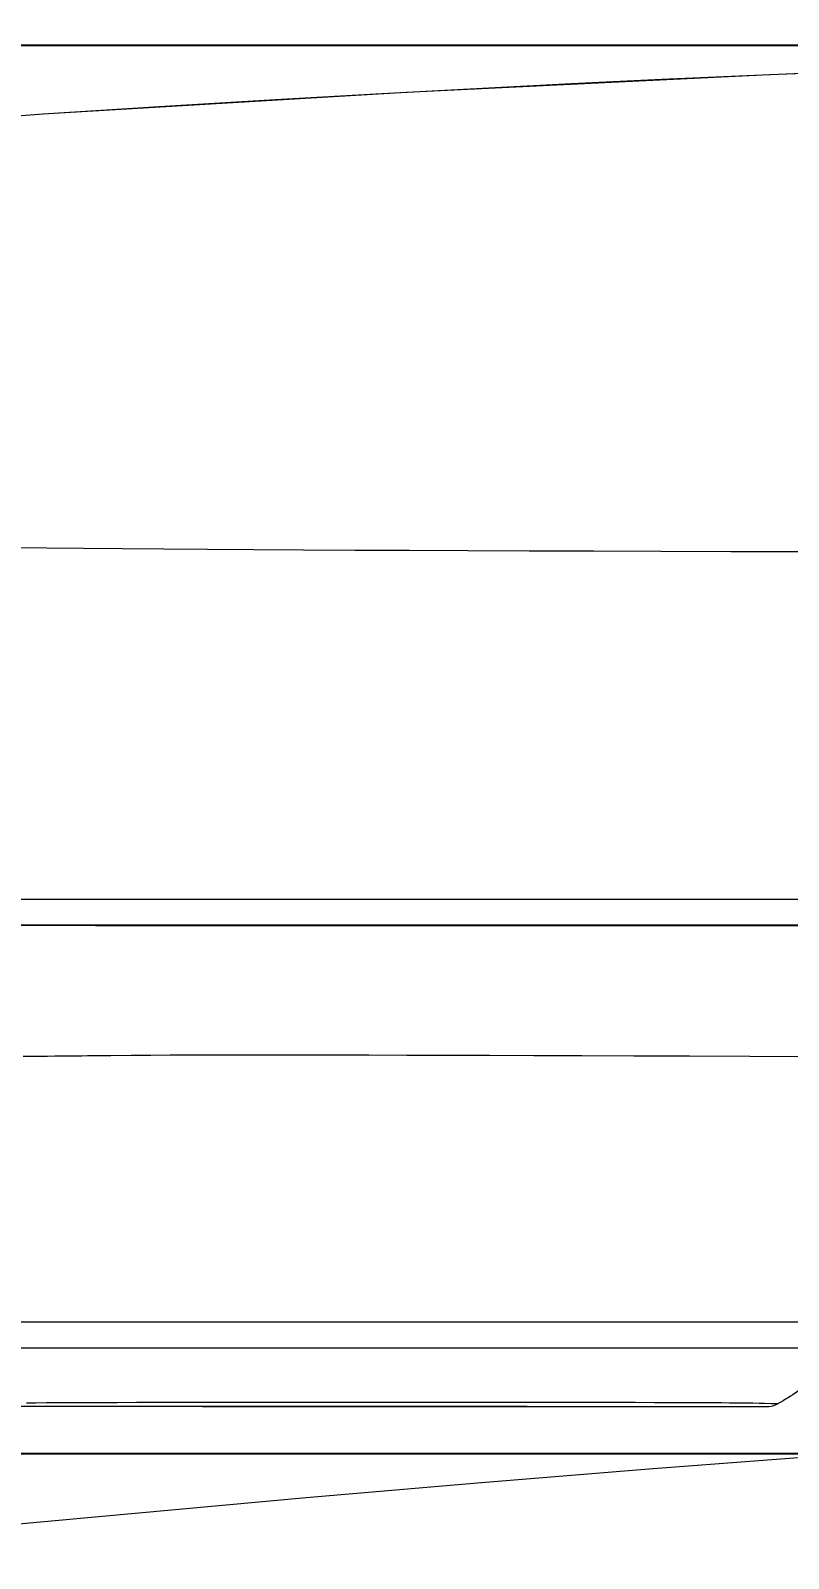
# Model space of a CAD drawing. Extents: x 2734 to 5638, y -143 to 2294.
# Drawn here: x 4225.8 to 4258.2, y 315.1 to 380.3 of the extents above; entities that cross this region are included whole.
import ezdxf

# ---------------------------------------------------------------- set-up
doc = ezdxf.new("R2010")
doc.units = 0
doc.header["$LTSCALE"] = 20
doc.header["$MEASUREMENT"] = 0
doc.layers.get('0').update_dxf_attribs({"linetype": 'CONTINUOUS'})
doc.layers.get('DEFPOINTS').update_dxf_attribs({"linetype": 'CONTINUOUS'})
doc.layers.add('3', color=3, linetype='CONTINUOUS')
doc.styles.get("Standard").update_dxf_attribs({"font": 'NanumGothic.ttf'})
doc.dimstyles.get("Standard").update_dxf_attribs({"dimtxt": 2.5, "dimasz": 2, "dimexe": 2, "dimexo": 1, "dimgap": 1.5, "dimtad": 1, "dimdec": 0, "dimlfac": 10, "dimrnd": 0.5, "dimzin": 0, "dimdsep": 46, "dimtxsty": 'Standard', "dimcen": 0, "dimclrt": 2, "dimadec": 0, "dimazin": 0, "dimtfac": 1, "dimtdec": 0, "dimtmove": 0, "dimatfit": 3, "dimfxl": 0, "dimtolj": 1, "dimtzin": 0, "dimarcsym": 0})

# ---------------------------------------------------------------- blocks, each defined once
blk = doc.blocks.new('*D28')
at = {"layer": '3', "color": 3, "lineweight": -2}
for p, q in [((4397.455, 379.621), (3990.287, 379.621)), ((4000.287, 359.621), (4000.287, 169.585)), ((4000.287, -65.451), (4000.287, 124.585)), ((4147.455, -85.451), (3990.287, -85.451))]:
    blk.add_line(p, q, dxfattribs=at)
at = {"layer": '3', "color": 3}
for points in [[(3996.954, 359.621), (4003.62, 359.621), (4000.287, 379.621)], [(3996.954, -65.451), (4003.62, -65.451), (4000.287, -85.451)]]:
    blk.add_solid(points, dxfattribs=at)
at = {"layer": 'DEFPOINTS', "color": 0}
for p in [(4402.455, 379.621), (4000.287, -85.451), (4152.455, -85.451)]:
    blk.add_point(p, dxfattribs=at)
at = {"layer": '3', "color": 2, "insert": (4000.287, 147.085), "char_height": 25, "attachment_point": 5}
blk.add_mtext('\\A1;465', dxfattribs=at)
blk = doc.blocks.new('*D30')
at = {"layer": '3', "color": 3, "lineweight": -2}
for p, q in [((4093.19, 294.477), (4093.19, 314.477)), ((4093.19, 314.477), (4140.69, 314.477)), ((4424.955, 274.477), (4083.19, 274.477)), ((4093.19, 244.477), (4093.19, 274.477)), ((4535.955, 244.477), (4083.19, 244.477)), ((4093.19, 224.477), (4093.19, 204.477))]:
    blk.add_line(p, q, dxfattribs=at)
at = {"layer": '3', "color": 3}
for points in [[(4089.857, 294.477), (4096.523, 294.477), (4093.19, 274.477)], [(4089.857, 224.477), (4096.523, 224.477), (4093.19, 244.477)]]:
    blk.add_solid(points, dxfattribs=at)
at = {"layer": 'DEFPOINTS', "color": 0}
for p in [(4429.955, 274.477), (4093.19, 244.477), (4540.955, 244.477)]:
    blk.add_point(p, dxfattribs=at)
at = {"layer": '3', "color": 2, "insert": (4121.94, 336.977), "char_height": 25, "attachment_point": 5}
blk.add_mtext('\\A1;30', dxfattribs=at)

msp = doc.modelspace()

# ---------------------------------------------------------------- linework, layer by layer
at = {"color": 2, "linetype": 'Continuous', "lineweight": 0}
for p, q in [((4215.38952, 325.22599), (4231.4429, 325.22599)), ((4215.38952, 325.22599), (4231.4429, 325.22599)), ((4231.4429, 325.22599), (4300.46298, 325.22599)), ((4231.4429, 325.22599), (4300.46298, 325.22599)), ((4216.38098, 324.12146), (4232.39935, 324.12146)), ((4216.38098, 324.12146), (4232.39935, 324.12146)), ((4232.39935, 324.12146), (4301.14906, 324.12146)), ((4232.39935, 324.12146), (4301.14906, 324.12146))]:
    msp.add_line(p, q, dxfattribs=at)
for points in [[(4402.45539, 380.24666), (4382.73929, 380.25266), (4363.01993, 380.24493), (4343.29736, 380.18498), (4323.57197, 380.03423), (4303.84472, 379.75429), (4288.34448, 379.4188), (4272.84536, 378.9617), (4257.34902, 378.36502), (4241.85756, 377.61103), (4226.37405, 376.68271)], [(4402.45539, 380.24666), (4382.73929, 380.25266), (4363.01993, 380.24493), (4343.29736, 380.18498), (4323.57197, 380.03423), (4303.84472, 379.75429), (4288.34448, 379.4188), (4272.84536, 378.9617), (4257.34902, 378.36502), (4241.85756, 377.61103), (4226.37405, 376.68271)], [(4259.72082, 378.46835), (4256.38363, 378.32531), (4252.75941, 378.16163), (4248.91415, 377.97823), (4244.84798, 377.77309), (4240.56101, 377.54402), (4236.05342, 377.28859), (4231.3254, 377.00416), (4226.37715, 376.68785)], [(4259.72082, 378.46835), (4256.38363, 378.32531), (4252.75941, 378.16163), (4248.91415, 377.97823), (4244.84798, 377.77309), (4240.56101, 377.54402), (4236.05342, 377.28859), (4231.3254, 377.00416), (4226.37715, 376.68785)], [(4226.37715, 376.68786), (4225.08414, 376.59368)], [(4226.37715, 376.68786), (4225.08414, 376.59368)], [(4224.96851, 358.2234), (4226.54395, 358.20651), (4228.10205, 358.19176), (4229.76763, 358.17818), (4231.53178, 358.16512), (4233.39051, 358.15162), (4235.36, 358.13767), (4237.48107, 358.12477), (4239.66614, 358.11395), (4242.00386, 358.10389), (4244.48249, 358.09377), (4247.09779, 358.0839), (4249.84349, 358.0745), (4252.71283, 358.06564), (4255.69912, 358.05729), (4258.7959, 358.04935), (4262.15183, 358.04137), (4265.6151, 358.03369), (4269.17876, 358.02632), (4272.8359, 358.01937), (4276.57952, 358.01295), (4280.40263, 358.00689)], [(4224.96851, 358.2234), (4226.54395, 358.20651), (4228.10205, 358.19176), (4229.76763, 358.17818), (4231.53178, 358.16512), (4233.39051, 358.15162), (4235.36, 358.13767), (4237.48107, 358.12477), (4239.66614, 358.11395), (4242.00386, 358.10389), (4244.48249, 358.09377), (4247.09779, 358.0839), (4249.84349, 358.0745), (4252.71283, 358.06564), (4255.69912, 358.05729), (4258.7959, 358.04935), (4262.15183, 358.04137), (4265.6151, 358.03369), (4269.17876, 358.02632), (4272.8359, 358.01937), (4276.57952, 358.01295), (4280.40263, 358.00689)], [(4258.99589, 343.22354), (4255.15195, 343.22344), (4251.51491, 343.22333), (4248.08827, 343.22323), (4244.87561, 343.22312), (4242.32001, 343.22303), (4239.92172, 343.22294), (4237.68167, 343.22285), (4235.6041, 343.22276), (4233.69088, 343.22268), (4231.91179, 343.22259), (4229.32015, 343.22246), (4226.94832, 343.22232), (4224.805, 343.22218)], [(4258.99589, 343.22354), (4255.15195, 343.22344), (4251.51491, 343.22333), (4248.08827, 343.22323), (4244.87561, 343.22312), (4242.32001, 343.22303), (4239.92172, 343.22294), (4237.68167, 343.22285), (4235.6041, 343.22276), (4233.69088, 343.22268), (4231.91179, 343.22259), (4229.32015, 343.22246), (4226.94832, 343.22232), (4224.805, 343.22218)], [(4227.81909, 342.12148), (4227.60907, 342.12148), (4226.7601, 342.12148), (4225.95326, 342.12147), (4225.11034, 342.12147), (4224.30365, 342.12145), (4223.53907, 342.12144), (4222.81658, 342.12144), (4221.69757, 342.12146), (4220.69738, 342.12153), (4219.9155, 342.12154), (4219.801, 342.12154), (4219.68877, 342.12152), (4219.57882, 342.12151), (4219.47113, 342.12149), (4219.4016, 342.12147), (4219.14452, 342.1214), (4218.88939, 342.1213), (4218.6362, 342.12121), (4218.30499, 342.12114), (4218.28895, 342.12114)], [(4227.81909, 342.12148), (4227.60907, 342.12148), (4226.7601, 342.12148), (4225.95326, 342.12147), (4225.11034, 342.12147), (4224.30365, 342.12145), (4223.53907, 342.12144), (4222.81658, 342.12144), (4221.69757, 342.12146), (4220.69738, 342.12153), (4219.9155, 342.12154), (4219.801, 342.12154), (4219.68877, 342.12152), (4219.57882, 342.12151), (4219.47113, 342.12149), (4219.4016, 342.12147), (4219.14452, 342.1214), (4218.88939, 342.1213), (4218.6362, 342.12121), (4218.30499, 342.12114), (4218.28895, 342.12114)], [(4219.62103, 342.13908), (4219.74393, 342.13905), (4219.99809, 342.13907), (4220.26433, 342.13915), (4220.54518, 342.13925), (4221.08841, 342.13939), (4221.68757, 342.13942), (4222.34657, 342.13939), (4223.06346, 342.13934), (4224.49005, 342.13931), (4226.105, 342.13933), (4227.90649, 342.13935), (4229.89442, 342.13935), (4231.4581, 342.13934), (4232.32736, 342.13934)], [(4219.62103, 342.13908), (4219.74393, 342.13905), (4219.99809, 342.13907), (4220.26433, 342.13915), (4220.54518, 342.13925), (4221.08841, 342.13939), (4221.68757, 342.13942), (4222.34657, 342.13939), (4223.06346, 342.13934), (4224.49005, 342.13931), (4226.105, 342.13933), (4227.90649, 342.13935), (4229.89442, 342.13935), (4231.4581, 342.13934), (4232.32736, 342.13934)], [(4225.73892, 342.14644), (4227.86494, 342.14645), (4229.54083, 342.14645), (4231.32742, 342.14644), (4233.2285, 342.14643), (4235.26929, 342.14643), (4237.49637, 342.14643), (4239.88464, 342.14643), (4242.4651, 342.14643), (4245.23515, 342.14643), (4248.194, 342.14643), (4251.39799, 342.14643), (4254.79202, 342.14643), (4258.37305, 342.14643)], [(4225.73892, 342.14644), (4227.86494, 342.14645), (4229.54083, 342.14645), (4231.32742, 342.14644), (4233.2285, 342.14643), (4235.26929, 342.14643), (4237.49637, 342.14643), (4239.88464, 342.14643), (4242.4651, 342.14643), (4245.23515, 342.14643), (4248.194, 342.14643), (4251.39799, 342.14643), (4254.79202, 342.14643), (4258.37305, 342.14643)], [(4229.1302, 342.12148), (4228.90561, 342.12148), (4228.46372, 342.12148), (4228.03154, 342.12148), (4227.81909, 342.12148)], [(4229.1302, 342.12148), (4228.90561, 342.12148), (4228.46372, 342.12148), (4228.03154, 342.12148), (4227.81909, 342.12148)], [(4228.60897, 342.12148), (4228.81473, 342.12148), (4229.66517, 342.12148), (4230.53836, 342.12148), (4231.43951, 342.12148), (4232.37815, 342.12147), (4232.81557, 342.12147)], [(4228.60897, 342.12148), (4228.81473, 342.12148), (4229.66517, 342.12148), (4230.53836, 342.12148), (4231.43951, 342.12148), (4232.37815, 342.12147), (4232.81557, 342.12147)], [(4236.2753, 342.12146), (4236.27167, 342.12146), (4235.76465, 342.12146), (4235.26095, 342.12146), (4234.76058, 342.12146), (4234.26353, 342.12146), (4233.05661, 342.12146), (4231.85931, 342.12147), (4230.67163, 342.12147), (4230.27386, 342.12147), (4229.81851, 342.12148), (4229.35721, 342.12148), (4229.1302, 342.12148)], [(4236.2753, 342.12146), (4236.27167, 342.12146), (4235.76465, 342.12146), (4235.26095, 342.12146), (4234.76058, 342.12146), (4234.26353, 342.12146), (4233.05661, 342.12146), (4231.85931, 342.12147), (4230.67163, 342.12147), (4230.27386, 342.12147), (4229.81851, 342.12148), (4229.35721, 342.12148), (4229.1302, 342.12148)], [(4232.32736, 342.13934), (4233.11545, 342.13934), (4234.87045, 342.13933), (4236.74492, 342.13933), (4238.49081, 342.13933)], [(4232.32736, 342.13934), (4233.11545, 342.13934), (4234.87045, 342.13933), (4236.74492, 342.13933), (4238.49081, 342.13933)], [(4232.81557, 342.12147), (4233.18864, 342.12147), (4233.99857, 342.12147), (4234.40331, 342.12146)], [(4232.81557, 342.12147), (4233.18864, 342.12147), (4233.99857, 342.12147), (4234.40331, 342.12146)], [(4234.40331, 342.12146), (4234.81677, 342.12146), (4235.66693, 342.12146), (4235.99097, 342.12146)], [(4234.40331, 342.12146), (4234.81677, 342.12146), (4235.66693, 342.12146), (4235.99097, 342.12146)], [(4235.99097, 342.12146), (4236.12331, 342.12146), (4236.60375, 342.12146), (4237.07999, 342.12146)], [(4235.99097, 342.12146), (4236.12331, 342.12146), (4236.60375, 342.12146), (4237.07999, 342.12146)], [(4237.04212, 342.12146), (4236.78203, 342.12146), (4236.2753, 342.12146)], [(4237.04212, 342.12146), (4236.78203, 342.12146), (4236.2753, 342.12146)], [(4237.95901, 342.12146), (4237.95429, 342.12146), (4237.29571, 342.12146), (4237.04212, 342.12146)], [(4237.95901, 342.12146), (4237.95429, 342.12146), (4237.29571, 342.12146), (4237.04212, 342.12146)], [(4237.07999, 342.12146), (4237.08666, 342.12146), (4237.33482, 342.12146)], [(4237.07999, 342.12146), (4237.08666, 342.12146), (4237.33482, 342.12146)], [(4237.33482, 342.12146), (4237.61092, 342.12146), (4238.15402, 342.12146), (4238.42082, 342.12146)], [(4237.33482, 342.12146), (4237.61092, 342.12146), (4238.15402, 342.12146), (4238.42082, 342.12146)], [(4239.13546, 342.12146), (4238.71446, 342.12146), (4237.95901, 342.12146)], [(4239.13546, 342.12146), (4238.71446, 342.12146), (4237.95901, 342.12146)], [(4238.42082, 342.12146), (4238.70717, 342.12146), (4238.88023, 342.12146)], [(4238.42082, 342.12146), (4238.70717, 342.12146), (4238.88023, 342.12146)], [(4238.49081, 342.13933), (4238.77682, 342.13933), (4239.92757, 342.13933)], [(4238.49081, 342.13933), (4238.77682, 342.13933), (4239.92757, 342.13933)], [(4238.88023, 342.12146), (4239.81913, 342.12146), (4240.79561, 342.12146)], [(4238.88023, 342.12146), (4239.81913, 342.12146), (4240.79561, 342.12146)], [(4239.55571, 342.12146), (4239.54968, 342.12146), (4239.13546, 342.12146)], [(4239.55571, 342.12146), (4239.54968, 342.12146), (4239.13546, 342.12146)], [(4239.9811, 342.12146), (4239.55571, 342.12146)], [(4239.9811, 342.12146), (4239.55571, 342.12146)], [(4239.92757, 342.13933), (4240.9852, 342.13933), (4241.14763, 342.13933)], [(4239.92757, 342.13933), (4240.9852, 342.13933), (4241.14763, 342.13933)], [(4241.73409, 342.12146), (4241.28181, 342.12146), (4240.40546, 342.12146), (4239.9811, 342.12146)], [(4241.73409, 342.12146), (4241.28181, 342.12146), (4240.40546, 342.12146), (4239.9811, 342.12146)], [(4240.79561, 342.12146), (4241.05046, 342.12146), (4242.40159, 342.12146), (4242.51681, 342.12146)], [(4240.79561, 342.12146), (4241.05046, 342.12146), (4242.40159, 342.12146), (4242.51681, 342.12146)], [(4241.14763, 342.13933), (4242.05449, 342.13933)], [(4241.14763, 342.13933), (4242.05449, 342.13933)], [(4243.21831, 342.12146), (4242.86886, 342.12146), (4242.52233, 342.12146), (4242.17872, 342.12146), (4241.73409, 342.12146)], [(4243.21831, 342.12146), (4242.86886, 342.12146), (4242.52233, 342.12146), (4242.17872, 342.12146), (4241.73409, 342.12146)], [(4242.05449, 342.13933), (4243.36618, 342.13933), (4243.64825, 342.13933)], [(4242.05449, 342.13933), (4243.36618, 342.13933), (4243.64825, 342.13933)], [(4242.51681, 342.12146), (4243.45008, 342.12146)], [(4242.51681, 342.12146), (4243.45008, 342.12146)], [(4245.02053, 342.12146), (4244.53678, 342.12146), (4244.05839, 342.12146), (4243.58536, 342.12146), (4243.21831, 342.12146)], [(4245.02053, 342.12146), (4244.53678, 342.12146), (4244.05839, 342.12146), (4243.58536, 342.12146), (4243.21831, 342.12146)], [(4243.45008, 342.12146), (4243.8106, 342.12146), (4244.53215, 342.12146)], [(4243.45008, 342.12146), (4243.8106, 342.12146), (4244.53215, 342.12146)], [(4243.64825, 342.13933), (4246.17916, 342.13933), (4249.19541, 342.13933), (4252.4123, 342.13933)], [(4243.64825, 342.13933), (4246.17916, 342.13933), (4249.19541, 342.13933), (4252.4123, 342.13933)], [(4244.53215, 342.12146), (4245.31802, 342.12146), (4246.94151, 342.12146), (4247.36845, 342.12146)], [(4244.53215, 342.12146), (4245.31802, 342.12146), (4246.94151, 342.12146), (4247.36845, 342.12146)], [(4249.5668, 342.12146), (4247.2405, 342.12146), (4245.02053, 342.12146)], [(4249.5668, 342.12146), (4247.2405, 342.12146), (4245.02053, 342.12146)], [(4247.36845, 342.12146), (4248.38632, 342.12146), (4249.87271, 342.12146), (4251.36079, 342.12146), (4252.86631, 342.12146), (4253.63368, 342.12146)], [(4247.36845, 342.12146), (4248.38632, 342.12146), (4249.87271, 342.12146), (4251.36079, 342.12146), (4252.86631, 342.12146), (4253.63368, 342.12146)], [(4265.62921, 342.12146), (4264.22545, 342.12146), (4261.48094, 342.12146), (4258.29646, 342.12146), (4255.24927, 342.12146), (4252.33938, 342.12146), (4249.5668, 342.12146)], [(4265.62921, 342.12146), (4264.22545, 342.12146), (4261.48094, 342.12146), (4258.29646, 342.12146), (4255.24927, 342.12146), (4252.33938, 342.12146), (4249.5668, 342.12146)], [(4252.4123, 342.13933), (4255.82655, 342.13933), (4259.43492, 342.13933), (4261.13841, 342.13933)], [(4252.4123, 342.13933), (4255.82655, 342.13933), (4259.43492, 342.13933), (4261.13841, 342.13933)], [(4253.63368, 342.12146), (4254.41077, 342.12146), (4255.36111, 342.12146)], [(4253.63368, 342.12146), (4254.41077, 342.12146), (4255.36111, 342.12146)], [(4255.36111, 342.12146), (4255.85034, 342.12146), (4257.22527, 342.12146), (4259.39788, 342.12146), (4261.63744, 342.12146)], [(4255.36111, 342.12146), (4255.85034, 342.12146), (4257.22527, 342.12146), (4259.39788, 342.12146), (4261.63744, 342.12146)], [(4225.53085, 336.54109), (4225.88044, 336.54513), (4226.23928, 336.54918), (4226.57455, 336.55289), (4226.88498, 336.55624), (4227.16937, 336.55924), (4227.42668, 336.56189), (4227.56523, 336.56328), (4227.7781, 336.56538), (4228.02885, 336.56779), (4228.27874, 336.57014), (4228.5277, 336.57242), (4228.77561, 336.57462), (4229.02239, 336.57676), (4229.26795, 336.57883), (4230.13367, 336.58565), (4230.97879, 336.59158), (4231.79962, 336.59663), (4232.59267, 336.6008)], [(4225.53085, 336.54109), (4225.88044, 336.54513), (4226.23928, 336.54918), (4226.57455, 336.55289), (4226.88498, 336.55624), (4227.16937, 336.55924), (4227.42668, 336.56189), (4227.56523, 336.56328), (4227.7781, 336.56538), (4228.02885, 336.56779), (4228.27874, 336.57014), (4228.5277, 336.57242), (4228.77561, 336.57462), (4229.02239, 336.57676), (4229.26795, 336.57883), (4230.13367, 336.58565), (4230.97879, 336.59158), (4231.79962, 336.59663), (4232.59267, 336.6008)], [(4232.59267, 336.6008), (4233.35187, 336.60365), (4234.21179, 336.60551), (4235.18059, 336.60636), (4236.26709, 336.6062), (4237.4807, 336.60504), (4238.80601, 336.60293), (4240.27354, 336.59984), (4241.89374, 336.59579), (4243.67756, 336.59077), (4245.41776, 336.58547), (4247.30579, 336.5794), (4249.35022, 336.57255), (4251.55984, 336.56493), (4253.94358, 336.55654), (4256.51054, 336.54738), (4259.26992, 336.53745)], [(4232.59267, 336.6008), (4233.35187, 336.60365), (4234.21179, 336.60551), (4235.18059, 336.60636), (4236.26709, 336.6062), (4237.4807, 336.60504), (4238.80601, 336.60293), (4240.27354, 336.59984), (4241.89374, 336.59579), (4243.67756, 336.59077), (4245.41776, 336.58547), (4247.30579, 336.5794), (4249.35022, 336.57255), (4251.55984, 336.56493), (4253.94358, 336.55654), (4256.51054, 336.54738), (4259.26992, 336.53745)], [(4225.67008, 321.77187), (4226.07115, 321.77672), (4226.52497, 321.78106), (4227.03031, 321.78484), (4227.55638, 321.78791), (4228.14995, 321.79061), (4228.81364, 321.79293), (4229.54967, 321.79486), (4230.35891, 321.7964), (4231.24127, 321.79756), (4232.19604, 321.79835), (4233.05289, 321.79875), (4234.0942, 321.79901), (4235.33048, 321.79912), (4236.76877, 321.79909), (4238.01845, 321.799), (4239.14758, 321.79894), (4240.13625, 321.7989), (4240.97876, 321.79889), (4241.83549, 321.7989), (4242.86207, 321.79894), (4244.05192, 321.79901), (4245.34617, 321.79909), (4246.51526, 321.79911), (4247.33329, 321.79907), (4248.06482, 321.79897), (4248.71249, 321.79882), (4249.27942, 321.79861), (4249.76898, 321.79836), (4250.73247, 321.79757), (4251.62061, 321.79641), (4252.43296, 321.79486), (4253.16982, 321.79293), (4253.83244, 321.79062), (4254.42348, 321.78793), (4254.94599, 321.78487), (4255.29763, 321.78232), (4255.64659, 321.77931), (4255.98642, 321.77583), (4256.31072, 321.7719), (4256.63769, 321.76722), (4256.91428, 321.76253), (4257.14326, 321.75787), (4257.42993, 321.75093), (4257.60601, 321.746), (4257.6978, 321.74308), (4257.72465, 321.74212)], [(4225.67008, 321.77187), (4226.07115, 321.77672), (4226.52497, 321.78106), (4227.03031, 321.78484), (4227.55638, 321.78791), (4228.14995, 321.79061), (4228.81364, 321.79293), (4229.54967, 321.79486), (4230.35891, 321.7964), (4231.24127, 321.79756), (4232.19604, 321.79835), (4233.05289, 321.79875), (4234.0942, 321.79901), (4235.33048, 321.79912), (4236.76877, 321.79909), (4238.01845, 321.799), (4239.14758, 321.79894), (4240.13625, 321.7989), (4240.97876, 321.79889), (4241.83549, 321.7989), (4242.86207, 321.79894), (4244.05192, 321.79901), (4245.34617, 321.79909), (4246.51526, 321.79911), (4247.33329, 321.79907), (4248.06482, 321.79897), (4248.71249, 321.79882), (4249.27942, 321.79861), (4249.76898, 321.79836), (4250.73247, 321.79757), (4251.62061, 321.79641), (4252.43296, 321.79486), (4253.16982, 321.79293), (4253.83244, 321.79062), (4254.42348, 321.78793), (4254.94599, 321.78487), (4255.29763, 321.78232), (4255.64659, 321.77931), (4255.98642, 321.77583), (4256.31072, 321.7719), (4256.63769, 321.76722), (4256.91428, 321.76253), (4257.14326, 321.75787), (4257.42993, 321.75093), (4257.60601, 321.746), (4257.6978, 321.74308), (4257.72465, 321.74212)], [(4225.1608, 321.63249), (4225.68692, 321.63146), (4226.29988, 321.63053), (4226.96567, 321.62969), (4228.01656, 321.62858), (4229.08794, 321.62765), (4230.50234, 321.62663), (4231.86634, 321.62583), (4233.15835, 321.62522), (4234.36538, 321.62477), (4235.47922, 321.62446), (4236.49466, 321.62426), (4237.40824, 321.62418), (4238.27408, 321.62417), (4239.25707, 321.62417), (4240.36778, 321.62417), (4241.60525, 321.62417), (4242.96748, 321.62417), (4244.45108, 321.62417), (4246.05053, 321.62417), (4247.0909, 321.62417)], [(4225.1608, 321.63249), (4225.68692, 321.63146), (4226.29988, 321.63053), (4226.96567, 321.62969), (4228.01656, 321.62858), (4229.08794, 321.62765), (4230.50234, 321.62663), (4231.86634, 321.62583), (4233.15835, 321.62522), (4234.36538, 321.62477), (4235.47922, 321.62446), (4236.49466, 321.62426), (4237.40824, 321.62418), (4238.27408, 321.62417), (4239.25707, 321.62417), (4240.36778, 321.62417), (4241.60525, 321.62417), (4242.96748, 321.62417), (4244.45108, 321.62417), (4246.05053, 321.62417), (4247.0909, 321.62417)], [(4233.17174, 321.62417), (4233.6896, 321.62417), (4234.95451, 321.62417), (4236.11066, 321.62417), (4237.15251, 321.62417), (4238.07642, 321.62417), (4238.1602, 321.62417)], [(4233.17174, 321.62417), (4233.6896, 321.62417), (4234.95451, 321.62417), (4236.11066, 321.62417), (4237.15251, 321.62417), (4238.07642, 321.62417), (4238.1602, 321.62417)], [(4247.0909, 321.62417), (4247.75692, 321.62417), (4249.09861, 321.62417), (4250.48296, 321.62417), (4251.89532, 321.62417), (4252.63083, 321.62417)], [(4247.0909, 321.62417), (4247.75692, 321.62417), (4249.09861, 321.62417), (4250.48296, 321.62417), (4251.89532, 321.62417), (4252.63083, 321.62417)], [(4257.31324, 321.62417), (4257.32195, 321.62417)], [(4257.31324, 321.62417), (4257.32195, 321.62417)]]:
    msp.add_lwpolyline(points, dxfattribs=at)
at = {"color": 4, "linetype": 'Continuous', "lineweight": 0}
msp.add_lwpolyline([(4215.28891, 315.64958), (4223.00533, 316.40107), (4237.6027, 317.73542), (4244.90598, 318.36022), (4252.21079, 318.95665), (4266.8331, 320.06498), (4281.87887, 321.08648), (4289.40506, 321.55225), (4296.93246, 321.98797), (4311.99678, 322.76959), (4327.06302, 323.43087), (4334.59833, 323.71647), (4342.13412, 323.972), (4357.21298, 324.39301), (4372.29088, 324.69368), (4379.83091, 324.79893), (4387.37071, 324.8741), (4402.45539, 324.93426)], dxfattribs=at)
at = {"color": 2, "linetype": 'Continuous', "lineweight": 0}
for start, end in [(274.2155398, 298.4372019), (274.2155398, 298.4372019), (270.0000341, 274.2155398), (270.0000341, 274.2155398)]:
    msp.add_arc((4257.24845, 322.62146), 1, start, end, dxfattribs=at)
for start_param, end_param in [(0.03621518, 0.12792072), (0.03621518, 0.12792072), (6.17159384, 6.31940049), (6.17159384, 6.31940049)]:
    msp.add_ellipse((4226.53897, 374.20863), major_axis=(-0.16443, 2.49459), ratio=0.00575438, start_param=start_param, end_param=end_param, dxfattribs=at)
msp.add_open_spline([(4259.27901, 322.88981), (4258.81765, 322.43754), (4258.29282, 322.04981), (4257.72465, 321.74212)], degree=3, dxfattribs=at)
msp.add_open_spline([(4259.27901, 322.88981), (4258.81765, 322.43754), (4258.29282, 322.04981), (4257.72465, 321.74212)], degree=3, dxfattribs=at)
for points, knots in [([(4247.02194, 321.62146), (4246.76969, 321.62146), (4246.15683, 321.62146), (4245.14594, 321.62146), (4243.98605, 321.62146), (4242.79977, 321.62146), (4241.59347, 321.62146), (4240.37611, 321.62146), (4239.17079, 321.62146), (4237.98404, 321.62146), (4236.82441, 321.62146), (4235.71132, 321.62146), (4234.65091, 321.62146), (4233.79139, 321.62146), (4233.29425, 321.62146), (4233.12011, 321.62146)], [0.417129399, 0.417129399, 0.417129399, 0.417129399, 0.428571429, 0.444444444, 0.46031746, 0.476190476, 0.492063492, 0.507936508, 0.523809524, 0.53968254, 0.555555556, 0.571428571, 0.587301587, 0.603174603, 0.612, 0.612, 0.612, 0.612]), ([(4247.02194, 321.62146), (4246.76969, 321.62146), (4246.15683, 321.62146), (4245.14594, 321.62146), (4243.98605, 321.62146), (4242.79977, 321.62146), (4241.59347, 321.62146), (4240.37611, 321.62146), (4239.17079, 321.62146), (4237.98404, 321.62146), (4236.82441, 321.62146), (4235.71132, 321.62146), (4234.65091, 321.62146), (4233.79139, 321.62146), (4233.29425, 321.62146), (4233.12011, 321.62146)], [0.417129399, 0.417129399, 0.417129399, 0.417129399, 0.428571429, 0.444444444, 0.46031746, 0.476190476, 0.492063492, 0.507936508, 0.523809524, 0.53968254, 0.555555556, 0.571428571, 0.587301587, 0.603174603, 0.612, 0.612, 0.612, 0.612]), ([(4247.08337, 321.62146), (4247.1588, 321.62146), (4247.58102, 321.62146), (4248.32747, 321.62146), (4249.27161, 321.62146), (4250.14704, 321.62146), (4250.9584, 321.62146), (4251.70804, 321.62146), (4252.24687, 321.62146), (4252.53901, 321.62146), (4252.61872, 321.62146)], [0.583871482, 0.583871482, 0.583871482, 0.583871482, 0.587301587, 0.603174603, 0.619047619, 0.634920635, 0.650793651, 0.666666667, 0.682539683, 0.688653565, 0.688653565, 0.688653565, 0.688653565]), ([(4247.08337, 321.62146), (4247.1588, 321.62146), (4247.58102, 321.62146), (4248.32747, 321.62146), (4249.27161, 321.62146), (4250.14704, 321.62146), (4250.9584, 321.62146), (4251.70804, 321.62146), (4252.24687, 321.62146), (4252.53901, 321.62146), (4252.61872, 321.62146)], [0.583871482, 0.583871482, 0.583871482, 0.583871482, 0.587301587, 0.603174603, 0.619047619, 0.634920635, 0.650793651, 0.666666667, 0.682539683, 0.688653565, 0.688653565, 0.688653565, 0.688653565]), ([(4252.61872, 321.62146), (4252.74594, 321.62146), (4253.06984, 321.62146), (4253.55401, 321.62146), (4254.06133, 321.62146), (4254.51397, 321.62146), (4254.91421, 321.62146), (4255.26903, 321.62146), (4255.58519, 321.62146), (4255.86688, 321.62146), (4256.11701, 321.62146), (4256.33358, 321.62146), (4256.52149, 321.62146), (4256.68388, 321.62146), (4256.82297, 321.62146), (4256.94132, 321.62146), (4257.03941, 321.62146), (4257.11781, 321.62146), (4257.17728, 321.62146), (4257.21848, 321.62146), (4257.2347, 321.62146), (4257.2401, 321.62146)], [0.688653565, 0.688653565, 0.688653565, 0.688653565, 0.698412698, 0.714285714, 0.73015873, 0.746031746, 0.761904762, 0.777777778, 0.793650794, 0.80952381, 0.825396825, 0.841269841, 0.857142857, 0.873015873, 0.888888889, 0.904761905, 0.920634921, 0.936507937, 0.952380952, 0.968253968, 0.983861302, 0.983861302, 0.983861302, 0.983861302]), ([(4252.61872, 321.62146), (4252.74594, 321.62146), (4253.06984, 321.62146), (4253.55401, 321.62146), (4254.06133, 321.62146), (4254.51397, 321.62146), (4254.91421, 321.62146), (4255.26903, 321.62146), (4255.58519, 321.62146), (4255.86688, 321.62146), (4256.11701, 321.62146), (4256.33358, 321.62146), (4256.52149, 321.62146), (4256.68388, 321.62146), (4256.82297, 321.62146), (4256.94132, 321.62146), (4257.03941, 321.62146), (4257.11781, 321.62146), (4257.17728, 321.62146), (4257.21848, 321.62146), (4257.2347, 321.62146), (4257.2401, 321.62146)], [0.688653565, 0.688653565, 0.688653565, 0.688653565, 0.698412698, 0.714285714, 0.73015873, 0.746031746, 0.761904762, 0.777777778, 0.793650794, 0.80952381, 0.825396825, 0.841269841, 0.857142857, 0.873015873, 0.888888889, 0.904761905, 0.920634921, 0.936507937, 0.952380952, 0.968253968, 0.983861302, 0.983861302, 0.983861302, 0.983861302])]:
    msp.add_open_spline(points, degree=3, knots=knots, dxfattribs=at)
at = {"layer": '3', "color": 7}
msp.add_line((4212.39547, 319.62146), (4374.95539, 319.62146), dxfattribs=at)
at = {"layer": '3', "color": 7, "linetype": 'Continuous', "lineweight": 0}
msp.add_line((4221.45539, 319.62146), (4374.95539, 319.62146), dxfattribs=at)

# ---------------------------------------------------------------- dimensions: what is measured, and where the dimension line sits
at = {"layer": '3'}
for base, p1, p2, picture, middle in [((4000.28707, -85.45068), (4402.45539, 379.62146), (4152.45539, -85.45068), '*D28', (4000.28707, 147.08539)), ((4093.19007, 244.47718), (4429.95539, 274.47718), (4540.95539, 244.47718), '*D30', (4121.94007, 314.47718))]:
    dim = msp.add_linear_dim(base=base, p1=p1, p2=p2, angle=90, dimstyle='Standard', override={"dimtxt": 25, "dimasz": 20, "dimexe": 10, "dimexo": 5, "dimgap": 10, "dimtih": 1, "dimtoh": 1, "dimdec": 4, "dimlfac": 1, "dimzin": 8, "dimclrd": 3, "dimclre": 3, "dimtdec": 4, "dimarcsym": 1}, dxfattribs=at)
    dim.commit()
    dim.dimension.update_dxf_attribs({"geometry": picture, "text_midpoint": middle, "dimtype": 160})

doc.saveas('drawing.dxf')
